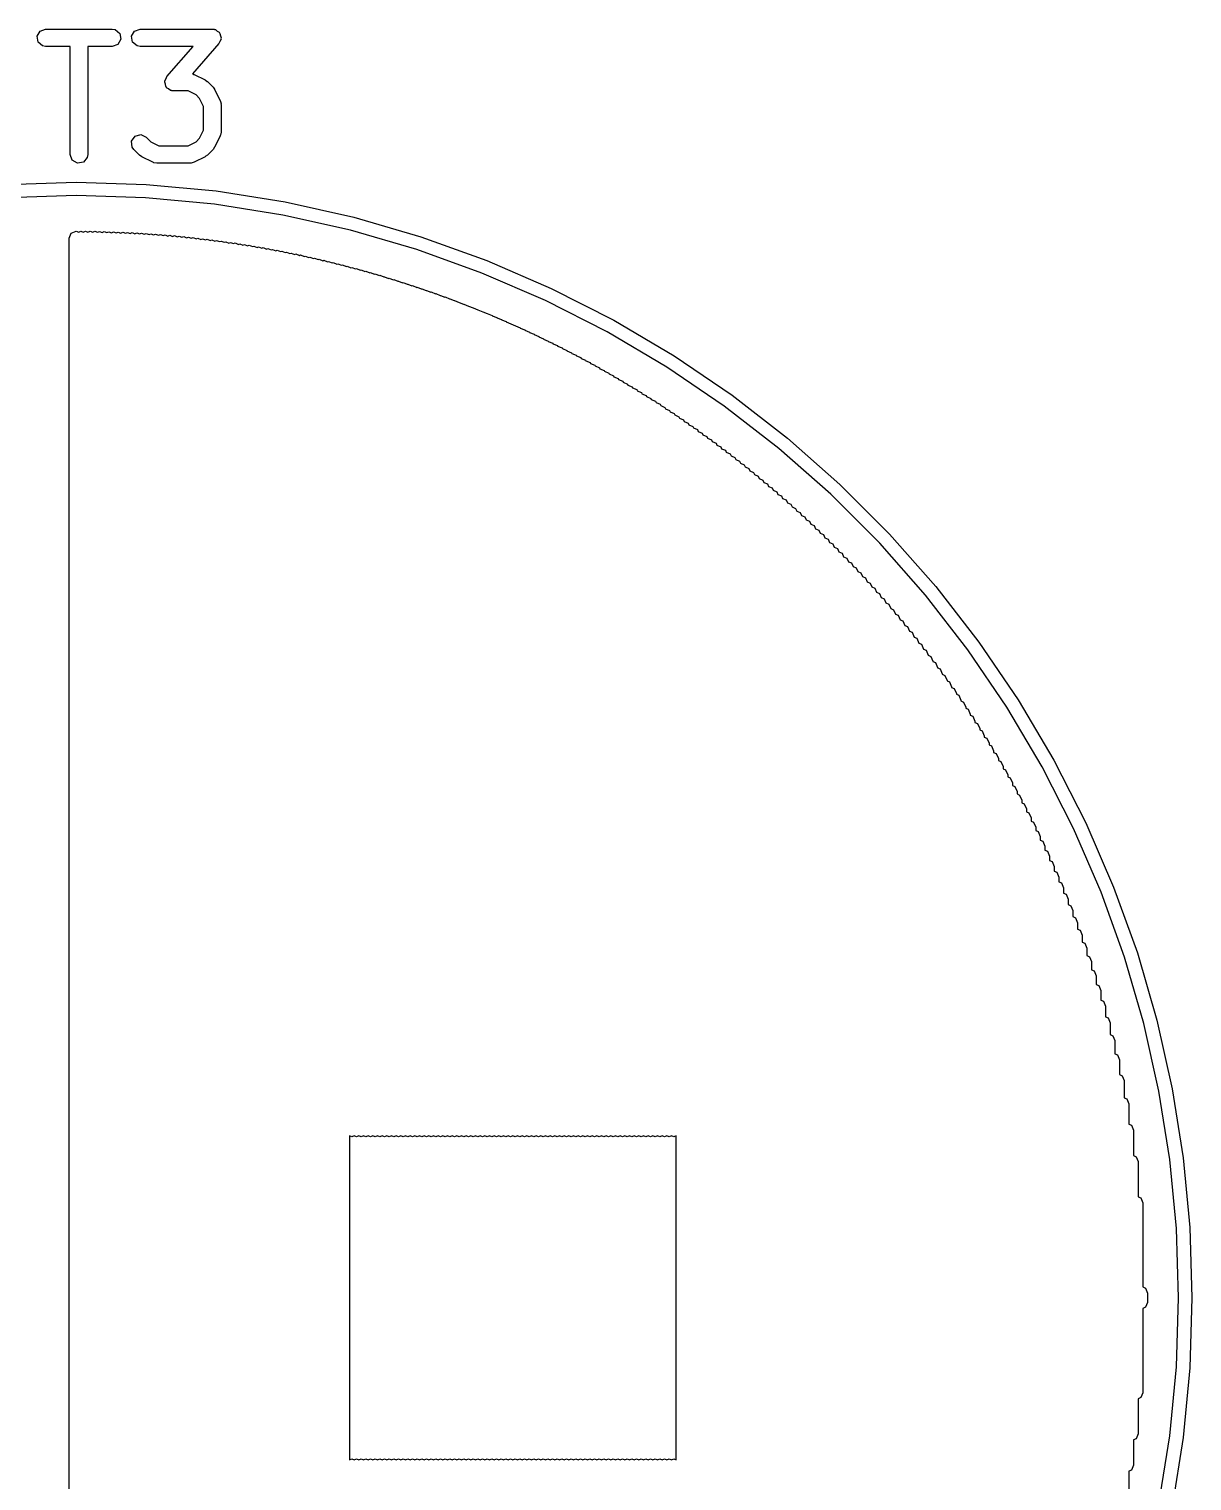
# Model space of a CAD drawing. Extents: x 0.03 to 2.37, y -0.23 to 1.87.
# Drawn here: x 1.6368 to 2.0291, y 1.3752 to 1.8651 of the extents above; entities that cross this region are included whole.
import ezdxf

# ---------------------------------------------------------------- set-up
doc = ezdxf.new("R2010")
doc.units = 0
doc.header["$MEASUREMENT"] = 0
doc.layers.add('BLACK', color=7, linetype='CONTINUOUS')

msp = doc.modelspace()

# ---------------------------------------------------------------- linework, layer by layer
at = {"layer": 'BLACK', "linetype": 'CONTINUOUS'}
for p, q in [((1.63954, 1.86262), (1.64055, 1.86437)), ((1.63989, 1.86063), (1.63954, 1.86262)), ((1.64055, 1.86437), (1.64244, 1.86506)), ((1.64244, 1.86506), (1.66494, 1.86506)), ((1.66494, 1.86506), (1.66595, 1.86489)), ((1.66595, 1.86489), (1.6675, 1.86359)), ((1.66785, 1.8616), (1.66684, 1.85985)), ((1.6675, 1.86359), (1.66785, 1.8616)), ((1.67141, 1.86262), (1.67242, 1.86437)), ((1.67176, 1.86063), (1.67141, 1.86262)), ((1.67242, 1.86437), (1.67432, 1.86506)), ((1.67432, 1.86506), (1.69869, 1.86506)), ((1.69869, 1.86506), (1.69912, 1.86499)), ((1.69912, 1.86499), (1.69926, 1.86501)), ((1.69926, 1.86501), (1.69937, 1.86494)), ((1.69937, 1.86494), (1.6997, 1.86489)), ((1.6997, 1.86489), (1.70031, 1.86437)), ((1.70031, 1.86437), (1.70099, 1.86396)), ((1.70099, 1.86396), (1.70106, 1.86374)), ((1.70106, 1.86374), (1.70124, 1.86359)), ((1.7016, 1.8616), (1.7012, 1.86091)), ((1.70124, 1.86359), (1.70138, 1.8628)), ((1.70138, 1.8628), (1.70164, 1.86205)), ((1.70164, 1.86205), (1.70155, 1.86183)), ((1.70155, 1.86183), (1.7016, 1.8616)), ((1.64143, 1.85934), (1.63989, 1.86063)), ((1.64244, 1.85916), (1.64143, 1.85934)), ((1.65074, 1.85916), (1.64244, 1.85916)), ((1.65074, 1.82274), (1.65074, 1.85916)), ((1.66494, 1.85916), (1.65665, 1.85916)), ((1.65665, 1.85916), (1.65665, 1.82274)), ((1.66684, 1.85985), (1.66494, 1.85916)), ((1.67331, 1.85934), (1.67176, 1.86063)), ((1.67432, 1.85916), (1.67331, 1.85934)), ((1.69218, 1.85916), (1.67432, 1.85916)), ((1.68334, 1.84906), (1.69218, 1.85916)), ((1.70091, 1.86017), (1.69195, 1.84993)), ((1.7012, 1.86091), (1.70091, 1.86017)), ((1.68261, 1.84717), (1.6827, 1.84739)), ((1.68287, 1.84642), (1.68261, 1.84717)), ((1.68266, 1.84763), (1.68305, 1.84832)), ((1.6827, 1.84739), (1.68266, 1.84763)), ((1.68305, 1.84832), (1.68334, 1.84906)), ((1.69195, 1.84993), (1.6922, 1.84989)), ((1.6922, 1.84989), (1.69233, 1.84977)), ((1.69233, 1.84977), (1.69251, 1.84975)), ((1.69251, 1.84975), (1.69626, 1.84788)), ((1.69626, 1.84788), (1.69697, 1.84735)), ((1.69697, 1.84735), (1.69703, 1.84733)), ((1.69703, 1.84733), (1.6989, 1.84545)), ((1.68301, 1.84564), (1.68287, 1.84642)), ((1.68319, 1.84549), (1.68301, 1.84564)), ((1.68326, 1.84526), (1.68319, 1.84549)), ((1.68394, 1.84485), (1.68326, 1.84526)), ((1.68455, 1.84434), (1.68394, 1.84485)), ((1.68489, 1.84428), (1.68455, 1.84434)), ((1.68499, 1.84422), (1.68489, 1.84428)), ((1.68513, 1.84424), (1.68499, 1.84422)), ((1.68556, 1.84416), (1.68513, 1.84424)), ((1.69049, 1.84416), (1.68556, 1.84416)), ((1.69319, 1.84281), (1.69049, 1.84416)), ((1.69439, 1.84161), (1.69319, 1.84281)), ((1.6989, 1.84545), (1.69941, 1.84473)), ((1.69941, 1.84473), (1.69945, 1.84468)), ((1.69945, 1.84468), (1.70133, 1.84093)), ((1.69573, 1.83892), (1.69439, 1.84161)), ((1.69573, 1.83094), (1.69573, 1.83892)), ((1.70133, 1.84093), (1.70162, 1.83995)), ((1.70162, 1.83995), (1.70158, 1.83978)), ((1.70158, 1.83978), (1.70164, 1.83961)), ((1.70164, 1.83961), (1.70164, 1.83024)), ((1.67146, 1.82725), (1.67262, 1.82891)), ((1.67262, 1.82891), (1.67457, 1.82943)), ((1.67457, 1.82943), (1.6764, 1.82858)), ((1.6764, 1.82858), (1.67794, 1.82704)), ((1.69319, 1.82704), (1.69439, 1.82824)), ((1.69439, 1.82824), (1.69573, 1.83094)), ((1.70133, 1.82892), (1.69945, 1.82517)), ((1.70135, 1.82909), (1.70133, 1.82892)), ((1.70146, 1.82923), (1.70135, 1.82909)), ((1.70164, 1.83024), (1.70146, 1.82923)), ((1.65143, 1.82084), (1.65074, 1.82274)), ((1.65665, 1.82274), (1.65647, 1.82173)), ((1.67164, 1.82524), (1.67146, 1.82725)), ((1.67223, 1.8244), (1.67164, 1.82524)), ((1.6741, 1.82253), (1.67223, 1.8244)), ((1.67416, 1.8225), (1.6741, 1.82253)), ((1.67487, 1.82197), (1.67416, 1.8225)), ((1.67794, 1.82704), (1.68064, 1.82569)), ((1.68064, 1.82569), (1.69049, 1.82569)), ((1.69049, 1.82569), (1.69319, 1.82704)), ((1.69703, 1.82253), (1.6963, 1.82202)), ((1.6989, 1.8244), (1.69703, 1.82253)), ((1.69893, 1.82446), (1.6989, 1.8244)), ((1.69945, 1.82517), (1.69893, 1.82446)), ((1.65318, 1.81983), (1.65143, 1.82084)), ((1.65517, 1.82018), (1.65318, 1.81983)), ((1.65647, 1.82173), (1.65517, 1.82018)), ((1.67862, 1.8201), (1.67487, 1.82197)), ((1.67879, 1.82008), (1.67862, 1.8201)), ((1.67893, 1.81997), (1.67879, 1.82008)), ((1.67994, 1.81979), (1.67893, 1.81997)), ((1.69119, 1.81979), (1.67994, 1.81979)), ((1.69135, 1.81985), (1.69119, 1.81979)), ((1.69153, 1.81981), (1.69135, 1.81985)), ((1.69251, 1.8201), (1.69153, 1.81981)), ((1.69626, 1.82197), (1.69251, 1.8201)), ((1.6963, 1.82202), (1.69626, 1.82197)), ((1.62912, 1.81264), (1.65276, 1.81339)), ((1.65276, 1.81339), (1.67639, 1.81264)), ((1.67639, 1.81264), (1.69993, 1.81042)), ((1.65276, 1.80885), (1.62941, 1.80812)), ((1.6761, 1.80812), (1.65276, 1.80885)), ((1.69936, 1.80592), (1.6761, 1.80812)), ((1.69993, 1.81042), (1.72328, 1.80672)), ((1.72243, 1.80227), (1.69936, 1.80592)), ((1.72328, 1.80672), (1.74636, 1.80156)), ((1.74523, 1.79717), (1.72243, 1.80227)), ((1.74636, 1.80156), (1.76906, 1.79496)), ((1.65039, 1.79453), (1.65109, 1.7962)), ((1.65039, 1.07949), (1.65039, 1.79453)), ((1.65109, 1.7962), (1.65276, 1.79689)), ((1.65276, 1.79689), (1.65359, 1.79654)), ((1.65359, 1.79654), (1.65433, 1.79685)), ((1.65433, 1.79685), (1.65512, 1.79652)), ((1.65512, 1.79652), (1.65591, 1.79685)), ((1.65591, 1.79685), (1.65669, 1.79652)), ((1.65669, 1.79652), (1.65748, 1.79685)), ((1.65748, 1.79685), (1.65832, 1.7965)), ((1.65832, 1.7965), (1.65906, 1.79681)), ((1.65906, 1.79681), (1.65989, 1.79647)), ((1.65989, 1.79647), (1.66063, 1.79677)), ((1.66063, 1.79677), (1.66146, 1.79643)), ((1.66146, 1.79643), (1.6622, 1.79673)), ((1.6622, 1.79673), (1.66304, 1.79639)), ((1.66304, 1.79639), (1.66378, 1.79669)), ((1.66378, 1.79669), (1.66461, 1.79635)), ((1.66461, 1.79635), (1.66535, 1.79665)), ((1.66535, 1.79665), (1.66624, 1.79629)), ((1.66624, 1.79629), (1.66693, 1.79657)), ((1.66693, 1.79657), (1.66776, 1.79623)), ((1.66776, 1.79623), (1.6685, 1.79654)), ((1.6685, 1.79654), (1.66939, 1.79617)), ((1.66939, 1.79617), (1.67008, 1.79646)), ((1.67008, 1.79646), (1.67096, 1.79609)), ((1.67096, 1.79609), (1.67165, 1.79638)), ((1.67165, 1.79638), (1.67254, 1.79601)), ((1.67254, 1.79601), (1.67323, 1.7963)), ((1.67323, 1.7963), (1.67416, 1.79591)), ((1.67416, 1.79591), (1.6748, 1.79618)), ((1.6748, 1.79618), (1.67569, 1.79582)), ((1.67569, 1.79582), (1.67638, 1.7961)), ((1.67638, 1.7961), (1.67731, 1.79572)), ((1.67731, 1.79572), (1.67795, 1.79598)), ((1.67795, 1.79598), (1.67888, 1.7956)), ((1.67888, 1.7956), (1.67953, 1.79587)), ((1.67953, 1.79587), (1.68048, 1.79547)), ((1.68048, 1.79547), (1.68114, 1.79575)), ((1.68114, 1.79575), (1.68207, 1.79536)), ((1.68207, 1.79536), (1.68272, 1.79563)), ((1.68272, 1.79563), (1.68369, 1.79522)), ((1.68369, 1.79522), (1.68429, 1.79547)), ((1.68429, 1.79547), (1.68522, 1.79509)), ((1.68522, 1.79509), (1.68587, 1.79535)), ((1.68587, 1.79535), (1.68684, 1.79495)), ((1.68684, 1.79495), (1.68744, 1.7952)), ((1.68744, 1.7952), (1.68842, 1.79479)), ((1.68842, 1.79479), (1.68902, 1.79504)), ((1.68902, 1.79504), (1.68999, 1.79463)), ((1.68999, 1.79463), (1.69059, 1.79488)), ((1.69059, 1.79488), (1.69157, 1.79448)), ((1.69157, 1.79448), (1.69217, 1.79472)), ((1.69217, 1.79472), (1.69319, 1.7943)), ((1.69319, 1.7943), (1.69374, 1.79453)), ((1.69374, 1.79453), (1.69477, 1.7941)), ((1.69477, 1.7941), (1.69531, 1.79433)), ((1.69531, 1.79433), (1.69634, 1.79391)), ((1.69634, 1.79391), (1.69689, 1.79413)), ((1.69689, 1.79413), (1.69791, 1.79371)), ((1.69791, 1.79371), (1.69846, 1.79394)), ((1.69846, 1.79394), (1.69949, 1.79351)), ((1.69949, 1.79351), (1.70004, 1.79374)), ((1.70004, 1.79374), (1.70106, 1.79332)), ((1.70106, 1.79332), (1.70161, 1.79354)), ((1.70161, 1.79354), (1.70269, 1.7931)), ((1.70269, 1.7931), (1.70319, 1.79331)), ((1.70319, 1.79331), (1.70426, 1.79286)), ((1.70426, 1.79286), (1.70476, 1.79307)), ((1.70476, 1.79307), (1.70579, 1.79265)), ((1.76766, 1.79065), (1.74523, 1.79717)), ((1.76906, 1.79496), (1.79131, 1.78696)), ((1.70579, 1.79265), (1.70634, 1.79287)), ((1.70634, 1.79287), (1.70746, 1.79241)), ((1.70746, 1.79241), (1.70791, 1.7926)), ((1.70791, 1.7926), (1.70899, 1.79215)), ((1.70899, 1.79215), (1.70949, 1.79236)), ((1.70949, 1.79236), (1.71056, 1.79192)), ((1.71056, 1.79192), (1.71106, 1.79213)), ((1.71106, 1.79213), (1.71218, 1.79166)), ((1.71218, 1.79166), (1.71264, 1.79185)), ((1.71264, 1.79185), (1.71376, 1.79139)), ((1.71376, 1.79139), (1.71421, 1.79157)), ((1.71421, 1.79157), (1.71533, 1.79111)), ((1.71533, 1.79111), (1.71579, 1.7913)), ((1.71579, 1.7913), (1.71691, 1.79084)), ((1.71691, 1.79084), (1.71736, 1.79102)), ((1.71736, 1.79102), (1.71853, 1.79054)), ((1.71853, 1.79054), (1.71894, 1.79071)), ((1.71894, 1.79071), (1.72006, 1.79024)), ((1.72006, 1.79024), (1.72051, 1.79043)), ((1.72051, 1.79043), (1.72168, 1.78995)), ((1.72168, 1.78995), (1.72209, 1.79012)), ((1.72209, 1.79012), (1.72325, 1.78963)), ((1.72325, 1.78963), (1.72366, 1.7898)), ((1.72366, 1.7898), (1.72483, 1.78932)), ((1.72483, 1.78932), (1.72524, 1.78949)), ((1.72524, 1.78949), (1.7264, 1.789)), ((1.7264, 1.789), (1.72681, 1.78917)), ((1.72681, 1.78917), (1.72803, 1.78867)), ((1.72803, 1.78867), (1.72839, 1.78882)), ((1.72839, 1.78882), (1.7296, 1.78832)), ((1.7296, 1.78832), (1.72996, 1.78846)), ((1.72996, 1.78846), (1.73118, 1.78796)), ((1.73118, 1.78796), (1.73154, 1.78811)), ((1.73154, 1.78811), (1.73275, 1.78761)), ((1.78964, 1.78274), (1.76766, 1.79065)), ((1.73275, 1.78761), (1.73311, 1.78776)), ((1.73311, 1.78776), (1.73433, 1.78725)), ((1.73433, 1.78725), (1.73469, 1.7874)), ((1.73469, 1.7874), (1.7359, 1.7869)), ((1.7359, 1.7869), (1.73626, 1.78705)), ((1.73626, 1.78705), (1.73752, 1.78652)), ((1.73752, 1.78652), (1.73783, 1.78665)), ((1.73783, 1.78665), (1.7391, 1.78613)), ((1.7391, 1.78613), (1.73941, 1.78626)), ((1.73941, 1.78626), (1.74067, 1.78574)), ((1.74067, 1.78574), (1.74098, 1.78587)), ((1.74098, 1.78587), (1.74225, 1.78534)), ((1.74225, 1.78534), (1.74256, 1.78547)), ((1.74256, 1.78547), (1.74387, 1.78493)), ((1.74387, 1.78493), (1.74413, 1.78504)), ((1.74413, 1.78504), (1.7454, 1.78452)), ((1.7454, 1.78452), (1.74571, 1.78465)), ((1.74571, 1.78465), (1.74702, 1.7841)), ((1.74702, 1.7841), (1.74728, 1.78421)), ((1.74728, 1.78421), (1.74859, 1.78367)), ((1.74859, 1.78367), (1.74886, 1.78378)), ((1.74886, 1.78378), (1.75017, 1.78324)), ((1.75017, 1.78324), (1.75043, 1.78335)), ((1.75043, 1.78335), (1.75179, 1.78278)), ((1.79131, 1.78696), (1.81301, 1.77756)), ((1.75179, 1.78278), (1.75201, 1.78287)), ((1.75201, 1.78287), (1.75332, 1.78233)), ((1.75332, 1.78233), (1.75358, 1.78244)), ((1.75358, 1.78244), (1.75494, 1.78188)), ((1.75494, 1.78188), (1.75516, 1.78197)), ((1.75516, 1.78197), (1.75652, 1.78141)), ((1.75652, 1.78141), (1.75673, 1.7815)), ((1.75673, 1.7815), (1.75809, 1.78093)), ((1.75809, 1.78093), (1.75831, 1.78102)), ((1.75831, 1.78102), (1.75971, 1.78044)), ((1.75971, 1.78044), (1.75988, 1.78051)), ((1.75988, 1.78051), (1.76124, 1.77995)), ((1.76124, 1.77995), (1.76146, 1.78004)), ((1.76146, 1.78004), (1.76286, 1.77946)), ((1.76286, 1.77946), (1.76303, 1.77953)), ((1.76303, 1.77953), (1.76444, 1.77895)), ((1.76444, 1.77895), (1.76461, 1.77902)), ((1.76461, 1.77902), (1.76601, 1.77843)), ((1.76601, 1.77843), (1.76618, 1.7785)), ((1.76618, 1.7785), (1.76763, 1.7779)), ((1.81108, 1.77346), (1.78964, 1.78274)), ((1.76763, 1.7779), (1.76776, 1.77795)), ((1.76776, 1.77795), (1.76916, 1.77737)), ((1.76916, 1.77737), (1.76933, 1.77744)), ((1.76933, 1.77744), (1.77078, 1.77684)), ((1.77078, 1.77684), (1.77091, 1.77689)), ((1.77091, 1.77689), (1.77236, 1.77629)), ((1.77236, 1.77629), (1.77248, 1.77634)), ((1.77248, 1.77634), (1.77393, 1.77574)), ((1.77393, 1.77574), (1.77406, 1.77579)), ((1.77406, 1.77579), (1.77556, 1.77517)), ((1.77556, 1.77517), (1.77563, 1.7752)), ((1.77563, 1.7752), (1.77708, 1.7746)), ((1.77708, 1.7746), (1.7772, 1.77465)), ((1.7772, 1.77465), (1.7787, 1.77402)), ((1.7787, 1.77402), (1.77878, 1.77406)), ((1.77878, 1.77406), (1.78028, 1.77343)), ((1.78028, 1.77343), (1.78035, 1.77346)), ((1.78035, 1.77346), (1.7819, 1.77282)), ((1.83189, 1.76286), (1.81108, 1.77346)), ((1.81301, 1.77756), (1.83408, 1.76683)), ((1.7819, 1.77282), (1.78193, 1.77283)), ((1.78193, 1.77283), (1.78343, 1.77221)), ((1.78343, 1.77221), (1.7835, 1.77224)), ((1.7835, 1.77224), (1.78505, 1.7716)), ((1.78505, 1.7716), (1.78508, 1.77161)), ((1.78508, 1.77161), (1.78663, 1.77097)), ((1.78663, 1.77097), (1.78665, 1.77098)), ((1.78665, 1.77098), (1.7882, 1.77034)), ((1.7882, 1.77034), (1.78823, 1.77035)), ((1.78823, 1.77035), (1.7899, 1.76966)), ((1.7899, 1.76966), (1.78991, 1.76964)), ((1.78991, 1.76964), (1.79135, 1.76904)), ((1.79135, 1.76904), (1.79138, 1.76906)), ((1.79138, 1.76906), (1.79305, 1.76836)), ((1.79305, 1.76836), (1.79306, 1.76834)), ((1.79306, 1.76834), (1.79462, 1.76769)), ((1.79462, 1.76769), (1.79463, 1.76767)), ((1.79463, 1.76767), (1.7962, 1.76702)), ((1.7962, 1.76702), (1.79621, 1.767)), ((1.79621, 1.767), (1.79777, 1.76636)), ((1.79777, 1.76636), (1.7978, 1.76629)), ((1.7978, 1.76629), (1.79935, 1.76565)), ((1.79935, 1.76565), (1.79938, 1.76558)), ((1.79938, 1.76558), (1.80092, 1.76494)), ((1.80092, 1.76494), (1.80095, 1.76487)), ((1.80095, 1.76487), (1.8025, 1.76423)), ((1.8025, 1.76423), (1.80253, 1.76416)), ((1.80253, 1.76416), (1.80407, 1.76352)), ((1.83408, 1.76683), (1.85443, 1.75479)), ((1.80407, 1.76352), (1.8041, 1.76345)), ((1.8041, 1.76345), (1.80565, 1.76281)), ((1.80565, 1.76281), (1.80569, 1.7627)), ((1.80569, 1.7627), (1.80722, 1.76206)), ((1.80722, 1.76206), (1.80727, 1.76195)), ((1.80727, 1.76195), (1.8088, 1.76132)), ((1.8088, 1.76132), (1.80884, 1.7612)), ((1.80884, 1.7612), (1.81037, 1.76057)), ((1.81037, 1.76057), (1.81044, 1.7604)), ((1.81044, 1.7604), (1.81195, 1.75978)), ((1.81195, 1.75978), (1.81199, 1.75967)), ((1.81199, 1.75967), (1.81352, 1.75903)), ((1.81352, 1.75903), (1.81359, 1.75887)), ((1.81359, 1.75887), (1.8151, 1.75825)), ((1.852, 1.75097), (1.83189, 1.76286)), ((1.8151, 1.75825), (1.81516, 1.75808)), ((1.81516, 1.75808), (1.81667, 1.75746)), ((1.81667, 1.75746), (1.81676, 1.75725)), ((1.81676, 1.75725), (1.81825, 1.75663)), ((1.81825, 1.75663), (1.81831, 1.75647)), ((1.81831, 1.75647), (1.81982, 1.75584)), ((1.81982, 1.75584), (1.81991, 1.75563)), ((1.81991, 1.75563), (1.82139, 1.75502)), ((1.82139, 1.75502), (1.82148, 1.75481)), ((1.82148, 1.75481), (1.82297, 1.75419)), ((1.82297, 1.75419), (1.82308, 1.75393)), ((1.82308, 1.75393), (1.82454, 1.75332)), ((1.85443, 1.75479), (1.87399, 1.7415)), ((1.82454, 1.75332), (1.82463, 1.75311)), ((1.82463, 1.75311), (1.82612, 1.7525)), ((1.82612, 1.7525), (1.82623, 1.75224)), ((1.82623, 1.75224), (1.82769, 1.75163)), ((1.82769, 1.75163), (1.8278, 1.75137)), ((1.8278, 1.75137), (1.82927, 1.75076)), ((1.82927, 1.75076), (1.8294, 1.75046)), ((1.8294, 1.75046), (1.83084, 1.74986)), ((1.83084, 1.74986), (1.83095, 1.7496)), ((1.83095, 1.7496), (1.83242, 1.74899)), ((1.83242, 1.74899), (1.83254, 1.74869)), ((1.87132, 1.73784), (1.852, 1.75097)), ((1.83254, 1.74869), (1.83399, 1.74809)), ((1.83399, 1.74809), (1.83414, 1.74773)), ((1.83414, 1.74773), (1.83557, 1.74714)), ((1.83557, 1.74714), (1.83569, 1.74684)), ((1.83569, 1.74684), (1.83714, 1.74624)), ((1.83714, 1.74624), (1.83729, 1.74588)), ((1.83729, 1.74588), (1.83872, 1.74529)), ((1.83872, 1.74529), (1.83886, 1.74494)), ((1.83886, 1.74494), (1.84029, 1.74435)), ((1.84029, 1.74435), (1.84044, 1.74399)), ((1.84044, 1.74399), (1.84187, 1.7434)), ((1.84187, 1.7434), (1.84203, 1.743)), ((1.84203, 1.743), (1.84344, 1.74242)), ((1.84344, 1.74242), (1.84361, 1.74202)), ((1.84361, 1.74202), (1.84502, 1.74143)), ((1.84502, 1.74143), (1.84518, 1.74103)), ((1.84518, 1.74103), (1.84659, 1.74045)), ((1.84659, 1.74045), (1.84676, 1.74005)), ((1.84676, 1.74005), (1.84817, 1.73947)), ((1.84817, 1.73947), (1.84835, 1.73902)), ((1.87399, 1.7415), (1.89267, 1.72701)), ((1.84835, 1.73902), (1.84974, 1.73844)), ((1.84974, 1.73844), (1.84993, 1.73799)), ((1.84993, 1.73799), (1.85132, 1.73742)), ((1.85132, 1.73742), (1.85152, 1.73692)), ((1.85152, 1.73692), (1.85289, 1.73636)), ((1.85289, 1.73636), (1.85308, 1.73591)), ((1.85308, 1.73591), (1.85447, 1.73533)), ((1.85447, 1.73533), (1.85467, 1.73484)), ((1.85467, 1.73484), (1.85604, 1.73427)), ((1.85604, 1.73427), (1.85627, 1.73373)), ((1.88978, 1.72352), (1.87132, 1.73784)), ((1.85627, 1.73373), (1.85762, 1.73317)), ((1.85762, 1.73317), (1.85782, 1.73267)), ((1.85782, 1.73267), (1.85919, 1.7321)), ((1.85919, 1.7321), (1.85942, 1.73156)), ((1.85942, 1.73156), (1.86076, 1.731)), ((1.86076, 1.731), (1.86099, 1.73046)), ((1.86099, 1.73046), (1.86234, 1.7299)), ((1.86234, 1.7299), (1.86258, 1.72931)), ((1.86258, 1.72931), (1.86391, 1.72876)), ((1.86391, 1.72876), (1.86416, 1.72817)), ((1.86416, 1.72817), (1.86549, 1.72762)), ((1.86549, 1.72762), (1.86573, 1.72702)), ((1.86573, 1.72702), (1.86706, 1.72647)), ((1.86706, 1.72647), (1.86733, 1.72584)), ((1.86733, 1.72584), (1.86864, 1.72529)), ((1.86864, 1.72529), (1.8689, 1.72465)), ((1.8689, 1.72465), (1.87021, 1.72411)), ((1.89267, 1.72701), (1.9104, 1.71138)), ((1.87021, 1.72411), (1.87048, 1.72347)), ((1.87048, 1.72347), (1.87179, 1.72293)), ((1.87179, 1.72293), (1.87205, 1.72229)), ((1.87205, 1.72229), (1.87336, 1.72175)), ((1.87336, 1.72175), (1.87365, 1.72106)), ((1.87365, 1.72106), (1.87494, 1.72053)), ((1.87494, 1.72053), (1.87524, 1.7198)), ((1.87524, 1.7198), (1.87651, 1.71927)), ((1.9073, 1.70807), (1.88978, 1.72352)), ((1.87651, 1.71927), (1.8768, 1.71858)), ((1.8768, 1.71858), (1.87809, 1.71805)), ((1.87809, 1.71805), (1.87839, 1.71731)), ((1.87839, 1.71731), (1.87966, 1.71679)), ((1.87966, 1.71679), (1.87999, 1.71601)), ((1.87999, 1.71601), (1.88124, 1.71549)), ((1.88124, 1.71549), (1.88154, 1.71476)), ((1.88154, 1.71476), (1.88281, 1.71423)), ((1.88281, 1.71423), (1.88316, 1.7134)), ((1.88316, 1.7134), (1.88439, 1.71289)), ((1.88439, 1.71289), (1.88471, 1.71211)), ((1.88471, 1.71211), (1.88596, 1.71159)), ((1.88596, 1.71159), (1.8863, 1.71076)), ((1.8863, 1.71076), (1.88754, 1.71025)), ((1.88754, 1.71025), (1.88788, 1.70942)), ((1.9104, 1.71138), (1.92712, 1.69466)), ((1.88788, 1.70942), (1.88911, 1.70891)), ((1.88911, 1.70891), (1.88947, 1.70804)), ((1.88947, 1.70804), (1.89069, 1.70754)), ((1.89069, 1.70754), (1.89105, 1.70666)), ((1.89105, 1.70666), (1.89226, 1.70616)), ((1.89226, 1.70616), (1.89264, 1.70524)), ((1.89264, 1.70524), (1.89384, 1.70474)), ((1.92382, 1.69155), (1.9073, 1.70807)), ((1.89384, 1.70474), (1.89422, 1.70382)), ((1.89422, 1.70382), (1.89541, 1.70332)), ((1.89541, 1.70332), (1.89579, 1.7024)), ((1.89579, 1.7024), (1.89699, 1.70191)), ((1.89699, 1.70191), (1.89739, 1.70094)), ((1.89739, 1.70094), (1.89856, 1.70045)), ((1.89856, 1.70045), (1.89896, 1.69948)), ((1.89896, 1.69948), (1.90013, 1.69899)), ((1.90013, 1.69899), (1.90056, 1.69797)), ((1.90056, 1.69797), (1.90171, 1.6975)), ((1.90171, 1.6975), (1.90213, 1.69648)), ((1.90213, 1.69648), (1.90328, 1.696)), ((1.90328, 1.696), (1.90373, 1.69493)), ((1.90373, 1.69493), (1.90486, 1.69447)), ((1.90486, 1.69447), (1.9053, 1.6934)), ((1.9053, 1.6934), (1.90643, 1.69293)), ((1.90643, 1.69293), (1.9069, 1.69182)), ((1.9069, 1.69182), (1.90801, 1.69136)), ((1.90801, 1.69136), (1.90847, 1.69024)), ((1.90847, 1.69024), (1.90958, 1.68978)), ((1.93927, 1.67403), (1.92382, 1.69155)), ((1.92712, 1.69466), (1.94276, 1.67692)), ((1.90958, 1.68978), (1.91006, 1.68862)), ((1.91006, 1.68862), (1.91116, 1.68817)), ((1.91116, 1.68817), (1.91164, 1.68701)), ((1.91164, 1.68701), (1.91273, 1.68655)), ((1.91273, 1.68655), (1.91323, 1.68534)), ((1.91323, 1.68534), (1.91431, 1.6849)), ((1.91431, 1.6849), (1.91481, 1.68369)), ((1.91481, 1.68369), (1.91588, 1.68325)), ((1.91588, 1.68325), (1.91638, 1.68204)), ((1.91638, 1.68204), (1.91746, 1.68159)), ((1.91746, 1.68159), (1.918, 1.68029)), ((1.918, 1.68029), (1.91903, 1.67986)), ((1.91903, 1.67986), (1.91957, 1.67856)), ((1.91957, 1.67856), (1.92061, 1.67813)), ((1.92061, 1.67813), (1.92115, 1.67682)), ((1.92115, 1.67682), (1.92218, 1.67639)), ((1.92218, 1.67639), (1.92274, 1.67504)), ((1.94276, 1.67692), (1.95725, 1.65824)), ((1.92274, 1.67504), (1.92376, 1.67462)), ((1.92376, 1.67462), (1.92434, 1.67322)), ((1.92434, 1.67322), (1.92533, 1.67281)), ((1.92533, 1.67281), (1.92591, 1.67141)), ((1.92591, 1.67141), (1.92691, 1.671)), ((1.92691, 1.671), (1.92751, 1.66955)), ((1.95358, 1.65557), (1.93927, 1.67403)), ((1.92751, 1.66955), (1.92848, 1.66915)), ((1.92848, 1.66915), (1.9291, 1.66766)), ((1.9291, 1.66766), (1.93006, 1.66726)), ((1.93006, 1.66726), (1.93067, 1.66577)), ((1.93067, 1.66577), (1.93163, 1.66537)), ((1.93163, 1.66537), (1.93227, 1.66383)), ((1.93227, 1.66383), (1.93321, 1.66344)), ((1.93321, 1.66344), (1.93384, 1.6619)), ((1.93384, 1.6619), (1.93478, 1.66151)), ((1.93478, 1.66151), (1.93546, 1.65988)), ((1.93546, 1.65988), (1.93636, 1.6595)), ((1.93636, 1.6595), (1.93703, 1.65787)), ((1.93703, 1.65787), (1.93793, 1.6575)), ((1.93793, 1.6575), (1.93862, 1.65583)), ((1.93862, 1.65583), (1.93862, 1.65582)), ((1.93862, 1.65582), (1.9395, 1.65545)), ((1.95725, 1.65824), (1.97054, 1.63868)), ((1.9395, 1.65545), (1.9402, 1.65378)), ((1.9402, 1.65378), (1.9402, 1.65377)), ((1.9402, 1.65377), (1.94108, 1.6534)), ((1.94108, 1.6534), (1.94177, 1.65173)), ((1.94177, 1.65173), (1.94177, 1.65164)), ((1.94177, 1.65164), (1.94265, 1.65128)), ((1.94265, 1.65128), (1.94335, 1.64961)), ((1.96671, 1.63625), (1.95358, 1.65557)), ((1.94335, 1.64961), (1.94335, 1.64952)), ((1.94335, 1.64952), (1.94423, 1.64915)), ((1.94423, 1.64915), (1.94492, 1.64748)), ((1.94492, 1.64748), (1.94492, 1.64735)), ((1.94492, 1.64735), (1.9458, 1.64699)), ((1.9458, 1.64699), (1.9465, 1.64531)), ((1.9465, 1.64531), (1.9465, 1.64515)), ((1.9465, 1.64515), (1.94738, 1.64478)), ((1.94738, 1.64478), (1.94807, 1.64311)), ((1.94807, 1.64311), (1.94807, 1.6429)), ((1.94807, 1.6429), (1.94895, 1.64254)), ((1.94895, 1.64254), (1.94965, 1.64087)), ((1.94965, 1.64087), (1.94965, 1.64062)), ((1.94965, 1.64062), (1.95053, 1.64025)), ((1.95053, 1.64025), (1.95122, 1.63858)), ((1.95122, 1.63858), (1.95122, 1.63834)), ((1.95122, 1.63834), (1.9521, 1.63797)), ((1.9521, 1.63797), (1.9528, 1.6363)), ((1.9528, 1.6363), (1.9528, 1.63597)), ((1.97861, 1.61615), (1.96671, 1.63625)), ((1.97054, 1.63868), (1.98258, 1.61833)), ((1.9528, 1.63597), (1.95368, 1.63561)), ((1.95368, 1.63561), (1.95437, 1.63394)), ((1.95437, 1.63394), (1.95437, 1.63357)), ((1.95437, 1.63357), (1.95525, 1.63321)), ((1.95525, 1.63321), (1.95594, 1.63154)), ((1.95594, 1.63154), (1.95594, 1.63113)), ((1.95594, 1.63113), (1.95683, 1.63076)), ((1.95683, 1.63076), (1.95752, 1.62909)), ((1.95752, 1.62909), (1.95752, 1.62865)), ((1.95752, 1.62865), (1.9584, 1.62828)), ((1.9584, 1.62828), (1.95909, 1.62661)), ((1.95909, 1.62661), (1.95909, 1.62613)), ((1.95909, 1.62613), (1.95998, 1.62576)), ((1.95998, 1.62576), (1.96067, 1.62409)), ((1.96067, 1.62409), (1.96067, 1.62353)), ((1.96067, 1.62353), (1.96155, 1.62317)), ((1.96155, 1.62317), (1.96224, 1.6215)), ((1.96224, 1.6215), (1.96224, 1.62093)), ((1.96224, 1.62093), (1.96313, 1.62057)), ((1.96313, 1.62057), (1.96382, 1.6189)), ((1.96382, 1.6189), (1.96382, 1.61826)), ((1.96382, 1.61826), (1.9647, 1.61789)), ((1.9647, 1.61789), (1.96539, 1.61622)), ((1.98258, 1.61833), (1.99331, 1.59726)), ((1.96539, 1.61622), (1.96539, 1.6155)), ((1.96539, 1.6155), (1.96628, 1.61513)), ((1.96628, 1.61513), (1.96697, 1.61346)), ((1.96697, 1.61346), (1.96697, 1.61274)), ((1.96697, 1.61274), (1.96785, 1.61238)), ((1.96785, 1.61238), (1.96854, 1.61071)), ((1.98921, 1.59533), (1.97861, 1.61615)), ((1.96854, 1.61071), (1.96854, 1.60987)), ((1.96854, 1.60987), (1.96943, 1.6095)), ((1.96943, 1.6095), (1.97012, 1.60783)), ((1.97012, 1.60783), (1.97012, 1.60696)), ((1.97012, 1.60696), (1.971, 1.60659)), ((1.971, 1.60659), (1.97169, 1.60492)), ((1.97169, 1.60492), (1.97169, 1.604)), ((1.97169, 1.604), (1.97258, 1.60364)), ((1.97258, 1.60364), (1.97327, 1.60197)), ((1.97327, 1.60197), (1.97327, 1.60097)), ((1.97327, 1.60097), (1.97415, 1.60061)), ((1.97415, 1.60061), (1.97484, 1.59894)), ((1.97484, 1.59894), (1.97484, 1.59782)), ((1.97484, 1.59782), (1.97573, 1.59746)), ((1.97573, 1.59746), (1.97642, 1.59579)), ((1.99331, 1.59726), (2.0027, 1.57556)), ((1.97642, 1.59579), (1.97642, 1.59462)), ((1.97642, 1.59462), (1.97726, 1.59427)), ((1.97726, 1.59427), (1.97795, 1.5926)), ((1.97795, 1.5926), (1.97795, 1.59137)), ((1.99849, 1.57389), (1.98921, 1.59533)), ((1.97795, 1.59137), (1.97884, 1.591)), ((1.97884, 1.591), (1.97953, 1.58933)), ((1.97953, 1.58933), (1.97953, 1.58802)), ((1.97953, 1.58802), (1.98041, 1.58765)), ((1.98041, 1.58765), (1.9811, 1.58598)), ((1.9811, 1.58598), (1.9811, 1.58456)), ((1.9811, 1.58456), (1.98199, 1.58419)), ((1.98199, 1.58419), (1.98268, 1.58252)), ((1.98268, 1.58252), (1.98268, 1.58097)), ((1.98268, 1.58097), (1.98356, 1.58061)), ((1.98356, 1.58061), (1.98425, 1.57894)), ((1.98425, 1.57894), (1.98425, 1.57731)), ((1.98425, 1.57731), (1.98513, 1.57695)), ((1.98513, 1.57695), (1.98583, 1.57528)), ((1.98583, 1.57528), (1.98583, 1.57353)), ((1.98583, 1.57353), (1.98671, 1.57317)), ((1.98671, 1.57317), (1.9874, 1.5715)), ((2.0064, 1.55191), (1.99849, 1.57389)), ((2.0027, 1.57556), (2.01071, 1.55332)), ((1.9874, 1.5715), (1.9874, 1.56963)), ((1.9874, 1.56963), (1.98828, 1.56927)), ((1.98828, 1.56927), (1.98898, 1.5676)), ((1.98898, 1.5676), (1.98898, 1.56558)), ((1.98898, 1.56558), (1.98986, 1.56521)), ((1.98986, 1.56521), (1.99055, 1.56354)), ((1.99055, 1.56354), (1.99055, 1.56137)), ((1.99055, 1.56137), (1.99143, 1.561)), ((1.99143, 1.561), (1.99213, 1.55933)), ((1.99213, 1.55933), (1.99213, 1.557)), ((1.99213, 1.557), (1.99301, 1.55663)), ((1.99301, 1.55663), (1.9937, 1.55496)), ((1.9937, 1.55496), (1.9937, 1.55243)), ((2.01071, 1.55332), (2.01731, 1.53061)), ((1.9937, 1.55243), (1.99458, 1.55206)), ((1.99458, 1.55206), (1.99528, 1.55039)), ((1.99528, 1.55039), (1.99528, 1.54767)), ((2.01292, 1.52948), (2.0064, 1.55191)), ((1.99528, 1.54767), (1.99616, 1.5473)), ((1.99616, 1.5473), (1.99685, 1.54563)), ((1.99685, 1.54563), (1.99685, 1.54267)), ((1.99685, 1.54267), (1.99773, 1.5423)), ((1.99773, 1.5423), (1.99843, 1.54063)), ((1.99843, 1.54063), (1.99843, 1.53739)), ((1.99843, 1.53739), (1.99931, 1.53702)), ((1.99931, 1.53702), (2, 1.53535)), ((2, 1.53535), (2, 1.53176)), ((2, 1.53176), (2.00088, 1.53139)), ((2.00088, 1.53139), (2.00157, 1.52972)), ((2.00157, 1.52972), (2.00157, 1.52578)), ((2.01801, 1.50668), (2.01292, 1.52948)), ((2.01731, 1.53061), (2.02247, 1.50753)), ((2.00157, 1.52578), (2.00246, 1.52541)), ((2.00246, 1.52541), (2.00315, 1.52374)), ((2.00315, 1.52374), (2.00315, 1.51932)), ((2.00315, 1.51932), (2.00403, 1.51895)), ((2.00403, 1.51895), (2.00472, 1.51728)), ((2.00472, 1.51728), (2.00472, 1.51227)), ((2.00472, 1.51227), (2.00561, 1.51191)), ((2.00561, 1.51191), (2.0063, 1.51024)), ((2.0063, 1.51024), (2.0063, 1.50444)), ((2.0063, 1.50444), (2.00718, 1.50407)), ((2.00718, 1.50407), (2.00787, 1.5024)), ((2.02167, 1.48361), (2.01801, 1.50668)), ((2.02247, 1.50753), (2.02617, 1.48418)), ((2.00787, 1.5024), (2.00787, 1.49554)), ((2.00787, 1.49554), (2.00876, 1.49517)), ((2.00876, 1.49517), (2.00945, 1.4935)), ((1.74571, 1.49134), (1.74492, 1.49166)), ((1.74492, 1.49166), (1.74492, 1.38235)), ((1.7465, 1.49166), (1.74571, 1.49134)), ((1.74728, 1.49134), (1.7465, 1.49166)), ((1.74807, 1.49166), (1.74728, 1.49134)), ((1.74886, 1.49134), (1.74807, 1.49166)), ((1.74965, 1.49166), (1.74886, 1.49134)), ((1.75043, 1.49134), (1.74965, 1.49166)), ((1.75122, 1.49166), (1.75043, 1.49134)), ((1.75201, 1.49134), (1.75122, 1.49166)), ((1.7528, 1.49166), (1.75201, 1.49134)), ((1.75358, 1.49134), (1.7528, 1.49166)), ((1.75437, 1.49166), (1.75358, 1.49134)), ((1.75516, 1.49134), (1.75437, 1.49166)), ((1.75594, 1.49166), (1.75516, 1.49134)), ((1.75673, 1.49134), (1.75594, 1.49166)), ((1.75752, 1.49166), (1.75673, 1.49134)), ((1.75831, 1.49134), (1.75752, 1.49166)), ((1.75909, 1.49166), (1.75831, 1.49134)), ((1.75988, 1.49134), (1.75909, 1.49166)), ((1.76067, 1.49166), (1.75988, 1.49134)), ((1.76146, 1.49134), (1.76067, 1.49166)), ((1.76224, 1.49166), (1.76146, 1.49134)), ((1.76303, 1.49134), (1.76224, 1.49166)), ((1.76382, 1.49166), (1.76303, 1.49134)), ((1.76461, 1.49134), (1.76382, 1.49166)), ((1.76539, 1.49166), (1.76461, 1.49134)), ((1.76618, 1.49134), (1.76539, 1.49166)), ((1.76697, 1.49166), (1.76618, 1.49134)), ((1.76776, 1.49134), (1.76697, 1.49166)), ((1.76854, 1.49166), (1.76776, 1.49134)), ((1.76933, 1.49134), (1.76854, 1.49166)), ((1.77012, 1.49166), (1.76933, 1.49134)), ((1.77091, 1.49134), (1.77012, 1.49166)), ((1.77169, 1.49166), (1.77091, 1.49134)), ((1.77248, 1.49134), (1.77169, 1.49166)), ((1.77327, 1.49166), (1.77248, 1.49134)), ((1.77406, 1.49134), (1.77327, 1.49166)), ((1.77484, 1.49166), (1.77406, 1.49134)), ((1.77563, 1.49134), (1.77484, 1.49166)), ((1.77642, 1.49166), (1.77563, 1.49134)), ((1.7772, 1.49134), (1.77642, 1.49166)), ((1.77799, 1.49166), (1.7772, 1.49134)), ((1.77878, 1.49134), (1.77799, 1.49166)), ((1.77957, 1.49166), (1.77878, 1.49134)), ((1.78035, 1.49134), (1.77957, 1.49166)), ((1.78114, 1.49166), (1.78035, 1.49134)), ((1.78193, 1.49134), (1.78114, 1.49166)), ((1.78272, 1.49166), (1.78193, 1.49134)), ((1.7835, 1.49134), (1.78272, 1.49166)), ((1.78429, 1.49166), (1.7835, 1.49134)), ((1.78508, 1.49134), (1.78429, 1.49166)), ((1.78587, 1.49166), (1.78508, 1.49134)), ((1.78665, 1.49134), (1.78587, 1.49166)), ((1.78744, 1.49166), (1.78665, 1.49134)), ((1.78823, 1.49134), (1.78744, 1.49166)), ((1.78902, 1.49166), (1.78823, 1.49134)), ((1.7898, 1.49134), (1.78902, 1.49166)), ((1.79059, 1.49166), (1.7898, 1.49134)), ((1.79138, 1.49134), (1.79059, 1.49166)), ((1.79217, 1.49166), (1.79138, 1.49134)), ((1.79295, 1.49134), (1.79217, 1.49166)), ((1.79374, 1.49166), (1.79295, 1.49134)), ((1.79453, 1.49134), (1.79374, 1.49166)), ((1.79531, 1.49166), (1.79453, 1.49134)), ((1.7961, 1.49134), (1.79531, 1.49166)), ((1.79689, 1.49166), (1.7961, 1.49134)), ((1.79768, 1.49134), (1.79689, 1.49166)), ((1.79846, 1.49166), (1.79768, 1.49134)), ((1.79925, 1.49134), (1.79846, 1.49166)), ((1.80004, 1.49166), (1.79925, 1.49134)), ((1.80083, 1.49134), (1.80004, 1.49166)), ((1.80161, 1.49166), (1.80083, 1.49134)), ((1.8024, 1.49134), (1.80161, 1.49166)), ((1.80319, 1.49166), (1.8024, 1.49134)), ((1.80398, 1.49134), (1.80319, 1.49166)), ((1.80476, 1.49166), (1.80398, 1.49134)), ((1.80555, 1.49134), (1.80476, 1.49166)), ((1.80634, 1.49166), (1.80555, 1.49134)), ((1.80713, 1.49134), (1.80634, 1.49166)), ((1.80791, 1.49166), (1.80713, 1.49134)), ((1.8087, 1.49134), (1.80791, 1.49166)), ((1.80949, 1.49166), (1.8087, 1.49134)), ((1.81028, 1.49134), (1.80949, 1.49166)), ((1.81106, 1.49166), (1.81028, 1.49134)), ((1.81185, 1.49134), (1.81106, 1.49166)), ((1.81264, 1.49166), (1.81185, 1.49134)), ((1.81343, 1.49134), (1.81264, 1.49166)), ((1.81421, 1.49166), (1.81343, 1.49134)), ((1.815, 1.49134), (1.81421, 1.49166)), ((1.81579, 1.49166), (1.815, 1.49134)), ((1.81657, 1.49134), (1.81579, 1.49166)), ((1.81736, 1.49166), (1.81657, 1.49134)), ((1.81815, 1.49134), (1.81736, 1.49166)), ((1.81894, 1.49166), (1.81815, 1.49134)), ((1.81972, 1.49134), (1.81894, 1.49166)), ((1.82051, 1.49166), (1.81972, 1.49134)), ((1.8213, 1.49134), (1.82051, 1.49166)), ((1.82209, 1.49166), (1.8213, 1.49134)), ((1.82287, 1.49134), (1.82209, 1.49166)), ((1.82366, 1.49166), (1.82287, 1.49134)), ((1.82445, 1.49134), (1.82366, 1.49166)), ((1.82524, 1.49166), (1.82445, 1.49134)), ((1.82602, 1.49134), (1.82524, 1.49166)), ((1.82681, 1.49166), (1.82602, 1.49134)), ((1.8276, 1.49134), (1.82681, 1.49166)), ((1.82839, 1.49166), (1.8276, 1.49134)), ((1.82917, 1.49134), (1.82839, 1.49166)), ((1.82996, 1.49166), (1.82917, 1.49134)), ((1.83075, 1.49134), (1.82996, 1.49166)), ((1.83154, 1.49166), (1.83075, 1.49134)), ((1.83232, 1.49134), (1.83154, 1.49166)), ((1.83311, 1.49166), (1.83232, 1.49134)), ((1.8339, 1.49134), (1.83311, 1.49166)), ((1.83469, 1.49166), (1.8339, 1.49134)), ((1.83547, 1.49134), (1.83469, 1.49166)), ((1.83626, 1.49166), (1.83547, 1.49134)), ((1.83705, 1.49134), (1.83626, 1.49166)), ((1.83783, 1.49166), (1.83705, 1.49134)), ((1.83862, 1.49134), (1.83783, 1.49166)), ((1.83941, 1.49166), (1.83862, 1.49134)), ((1.8402, 1.49134), (1.83941, 1.49166)), ((1.84098, 1.49166), (1.8402, 1.49134)), ((1.84177, 1.49134), (1.84098, 1.49166)), ((1.84256, 1.49166), (1.84177, 1.49134)), ((1.84335, 1.49134), (1.84256, 1.49166)), ((1.84413, 1.49166), (1.84335, 1.49134)), ((1.84492, 1.49134), (1.84413, 1.49166)), ((1.84571, 1.49166), (1.84492, 1.49134)), ((1.8465, 1.49134), (1.84571, 1.49166)), ((1.84728, 1.49166), (1.8465, 1.49134)), ((1.84807, 1.49134), (1.84728, 1.49166)), ((1.84886, 1.49166), (1.84807, 1.49134)), ((1.84965, 1.49134), (1.84886, 1.49166)), ((1.85043, 1.49166), (1.84965, 1.49134)), ((1.85122, 1.49134), (1.85043, 1.49166)), ((1.85201, 1.49166), (1.85122, 1.49134)), ((1.8528, 1.49134), (1.85201, 1.49166)), ((1.85358, 1.49166), (1.8528, 1.49134)), ((1.85437, 1.49134), (1.85358, 1.49166)), ((1.85516, 1.49166), (1.85437, 1.49134)), ((1.85516, 1.38235), (1.85516, 1.49166)), ((2.00945, 1.4935), (2.00945, 1.48495)), ((2.00945, 1.48495), (2.01033, 1.48458)), ((2.01033, 1.48458), (2.01102, 1.48291)), ((2.01102, 1.48291), (2.01102, 1.47109)), ((2.02387, 1.46036), (2.02167, 1.48361)), ((2.02617, 1.48418), (2.02839, 1.46064)), ((2.01102, 1.47109), (2.01191, 1.47073)), ((2.01191, 1.47073), (2.0126, 1.46906)), ((2.0126, 1.46906), (2.0126, 1.44062)), ((2.0246, 1.43701), (2.02387, 1.46036)), ((2.02839, 1.46064), (2.02913, 1.43701)), ((2.0126, 1.44062), (2.01348, 1.44025)), ((2.01348, 1.44025), (2.01417, 1.43858)), ((2.01417, 1.43543), (2.01348, 1.43376)), ((2.01417, 1.43858), (2.01417, 1.43543)), ((2.02387, 1.41366), (2.0246, 1.43701)), ((2.02913, 1.43701), (2.02839, 1.41337)), ((2.01348, 1.43376), (2.0126, 1.4334)), ((2.0126, 1.4334), (2.0126, 1.40496)), ((2.02167, 1.3904), (2.02387, 1.41366)), ((2.02839, 1.41337), (2.02617, 1.38984)), ((2.01191, 1.40329), (2.01102, 1.40292)), ((2.01102, 1.40292), (2.01102, 1.3911)), ((2.0126, 1.40496), (2.01191, 1.40329)), ((2.01033, 1.38943), (2.00945, 1.38907)), ((2.00945, 1.38907), (2.00945, 1.38051)), ((2.01102, 1.3911), (2.01033, 1.38943)), ((2.01801, 1.36733), (2.02167, 1.3904)), ((2.02617, 1.38984), (2.02247, 1.36648)), ((1.74492, 1.38235), (1.74571, 1.38268)), ((1.74571, 1.38268), (1.7465, 1.38235)), ((1.7465, 1.38235), (1.74728, 1.38268)), ((1.74728, 1.38268), (1.74807, 1.38235)), ((1.74807, 1.38235), (1.74886, 1.38268)), ((1.74886, 1.38268), (1.74965, 1.38235)), ((1.74965, 1.38235), (1.75043, 1.38268)), ((1.75043, 1.38268), (1.75122, 1.38235)), ((1.75122, 1.38235), (1.75201, 1.38268)), ((1.75201, 1.38268), (1.7528, 1.38235)), ((1.7528, 1.38235), (1.75358, 1.38268)), ((1.75358, 1.38268), (1.75437, 1.38235)), ((1.75437, 1.38235), (1.75516, 1.38268)), ((1.75516, 1.38268), (1.75594, 1.38235)), ((1.75594, 1.38235), (1.75673, 1.38268)), ((1.75673, 1.38268), (1.75752, 1.38235)), ((1.75752, 1.38235), (1.75831, 1.38268)), ((1.75831, 1.38268), (1.75909, 1.38235)), ((1.75909, 1.38235), (1.75988, 1.38268)), ((1.75988, 1.38268), (1.76067, 1.38235)), ((1.76067, 1.38235), (1.76146, 1.38268)), ((1.76146, 1.38268), (1.76224, 1.38235)), ((1.76224, 1.38235), (1.76303, 1.38268)), ((1.76303, 1.38268), (1.76382, 1.38235)), ((1.76382, 1.38235), (1.76461, 1.38268)), ((1.76461, 1.38268), (1.76539, 1.38235)), ((1.76539, 1.38235), (1.76618, 1.38268)), ((1.76618, 1.38268), (1.76697, 1.38235)), ((1.76697, 1.38235), (1.76776, 1.38268)), ((1.76776, 1.38268), (1.76854, 1.38235)), ((1.76854, 1.38235), (1.76933, 1.38268)), ((1.76933, 1.38268), (1.77012, 1.38235)), ((1.77012, 1.38235), (1.77091, 1.38268)), ((1.77091, 1.38268), (1.77169, 1.38235)), ((1.77169, 1.38235), (1.77248, 1.38268)), ((1.77248, 1.38268), (1.77327, 1.38235)), ((1.77327, 1.38235), (1.77406, 1.38268)), ((1.77406, 1.38268), (1.77484, 1.38235)), ((1.77484, 1.38235), (1.77563, 1.38268)), ((1.77563, 1.38268), (1.77642, 1.38235)), ((1.77642, 1.38235), (1.7772, 1.38268)), ((1.7772, 1.38268), (1.77799, 1.38235)), ((1.77799, 1.38235), (1.77878, 1.38268)), ((1.77878, 1.38268), (1.77957, 1.38235)), ((1.77957, 1.38235), (1.78035, 1.38268)), ((1.78035, 1.38268), (1.78114, 1.38235)), ((1.78114, 1.38235), (1.78193, 1.38268)), ((1.78193, 1.38268), (1.78272, 1.38235)), ((1.78272, 1.38235), (1.7835, 1.38268)), ((1.7835, 1.38268), (1.78429, 1.38235)), ((1.78429, 1.38235), (1.78508, 1.38268)), ((1.78508, 1.38268), (1.78587, 1.38235)), ((1.78587, 1.38235), (1.78665, 1.38268)), ((1.78665, 1.38268), (1.78744, 1.38235)), ((1.78744, 1.38235), (1.78823, 1.38268)), ((1.78823, 1.38268), (1.78902, 1.38235)), ((1.78902, 1.38235), (1.7898, 1.38268)), ((1.7898, 1.38268), (1.79059, 1.38235)), ((1.79059, 1.38235), (1.79138, 1.38268)), ((1.79138, 1.38268), (1.79217, 1.38235)), ((1.79217, 1.38235), (1.79295, 1.38268)), ((1.79295, 1.38268), (1.79374, 1.38235)), ((1.79374, 1.38235), (1.79453, 1.38268)), ((1.79453, 1.38268), (1.79531, 1.38235)), ((1.79531, 1.38235), (1.7961, 1.38268)), ((1.7961, 1.38268), (1.79689, 1.38235)), ((1.79689, 1.38235), (1.79768, 1.38268)), ((1.79768, 1.38268), (1.79846, 1.38235)), ((1.79846, 1.38235), (1.79925, 1.38268)), ((1.79925, 1.38268), (1.80004, 1.38235)), ((1.80004, 1.38235), (1.80083, 1.38268)), ((1.80083, 1.38268), (1.80161, 1.38235)), ((1.80161, 1.38235), (1.8024, 1.38268)), ((1.8024, 1.38268), (1.80319, 1.38235)), ((1.80319, 1.38235), (1.80398, 1.38268)), ((1.80398, 1.38268), (1.80476, 1.38235)), ((1.80476, 1.38235), (1.80555, 1.38268)), ((1.80555, 1.38268), (1.80634, 1.38235)), ((1.80634, 1.38235), (1.80713, 1.38268)), ((1.80713, 1.38268), (1.80791, 1.38235)), ((1.80791, 1.38235), (1.8087, 1.38268)), ((1.8087, 1.38268), (1.80949, 1.38235)), ((1.80949, 1.38235), (1.81028, 1.38268)), ((1.81028, 1.38268), (1.81106, 1.38235)), ((1.81106, 1.38235), (1.81185, 1.38268)), ((1.81185, 1.38268), (1.81264, 1.38235)), ((1.81264, 1.38235), (1.81343, 1.38268)), ((1.81343, 1.38268), (1.81421, 1.38235)), ((1.81421, 1.38235), (1.815, 1.38268)), ((1.815, 1.38268), (1.81579, 1.38235)), ((1.81579, 1.38235), (1.81657, 1.38268)), ((1.81657, 1.38268), (1.81736, 1.38235)), ((1.81736, 1.38235), (1.81815, 1.38268)), ((1.81815, 1.38268), (1.81894, 1.38235)), ((1.81894, 1.38235), (1.81972, 1.38268)), ((1.81972, 1.38268), (1.82051, 1.38235)), ((1.82051, 1.38235), (1.8213, 1.38268)), ((1.8213, 1.38268), (1.82209, 1.38235)), ((1.82209, 1.38235), (1.82287, 1.38268)), ((1.82287, 1.38268), (1.82366, 1.38235)), ((1.82366, 1.38235), (1.82445, 1.38268)), ((1.82445, 1.38268), (1.82524, 1.38235)), ((1.82524, 1.38235), (1.82602, 1.38268)), ((1.82602, 1.38268), (1.82681, 1.38235)), ((1.82681, 1.38235), (1.8276, 1.38268)), ((1.8276, 1.38268), (1.82839, 1.38235)), ((1.82839, 1.38235), (1.82917, 1.38268)), ((1.82917, 1.38268), (1.82996, 1.38235)), ((1.82996, 1.38235), (1.83075, 1.38268)), ((1.83075, 1.38268), (1.83154, 1.38235)), ((1.83154, 1.38235), (1.83232, 1.38268)), ((1.83232, 1.38268), (1.83311, 1.38235)), ((1.83311, 1.38235), (1.8339, 1.38268)), ((1.8339, 1.38268), (1.83469, 1.38235)), ((1.83469, 1.38235), (1.83547, 1.38268)), ((1.83547, 1.38268), (1.83626, 1.38235)), ((1.83626, 1.38235), (1.83705, 1.38268)), ((1.83705, 1.38268), (1.83783, 1.38235)), ((1.83783, 1.38235), (1.83862, 1.38268)), ((1.83862, 1.38268), (1.83941, 1.38235)), ((1.83941, 1.38235), (1.8402, 1.38268)), ((1.8402, 1.38268), (1.84098, 1.38235)), ((1.84098, 1.38235), (1.84177, 1.38268)), ((1.84177, 1.38268), (1.84256, 1.38235)), ((1.84256, 1.38235), (1.84335, 1.38268)), ((1.84335, 1.38268), (1.84413, 1.38235)), ((1.84413, 1.38235), (1.84492, 1.38268)), ((1.84492, 1.38268), (1.84571, 1.38235)), ((1.84571, 1.38235), (1.8465, 1.38268)), ((1.8465, 1.38268), (1.84728, 1.38235)), ((1.84728, 1.38235), (1.84807, 1.38268)), ((1.84807, 1.38268), (1.84886, 1.38235)), ((1.84886, 1.38235), (1.84965, 1.38268)), ((1.84965, 1.38268), (1.85043, 1.38235)), ((1.85043, 1.38235), (1.85122, 1.38268)), ((1.85122, 1.38268), (1.85201, 1.38235)), ((1.85201, 1.38235), (1.8528, 1.38268)), ((1.8528, 1.38268), (1.85358, 1.38235)), ((1.85358, 1.38235), (1.85437, 1.38268)), ((1.85437, 1.38268), (1.85516, 1.38235)), ((2.00876, 1.37884), (2.00787, 1.37848)), ((2.00787, 1.37848), (2.00787, 1.37161)), ((2.00945, 1.38051), (2.00876, 1.37884))]:
    msp.add_line(p, q, dxfattribs=at)

doc.saveas('drawing.dxf')
